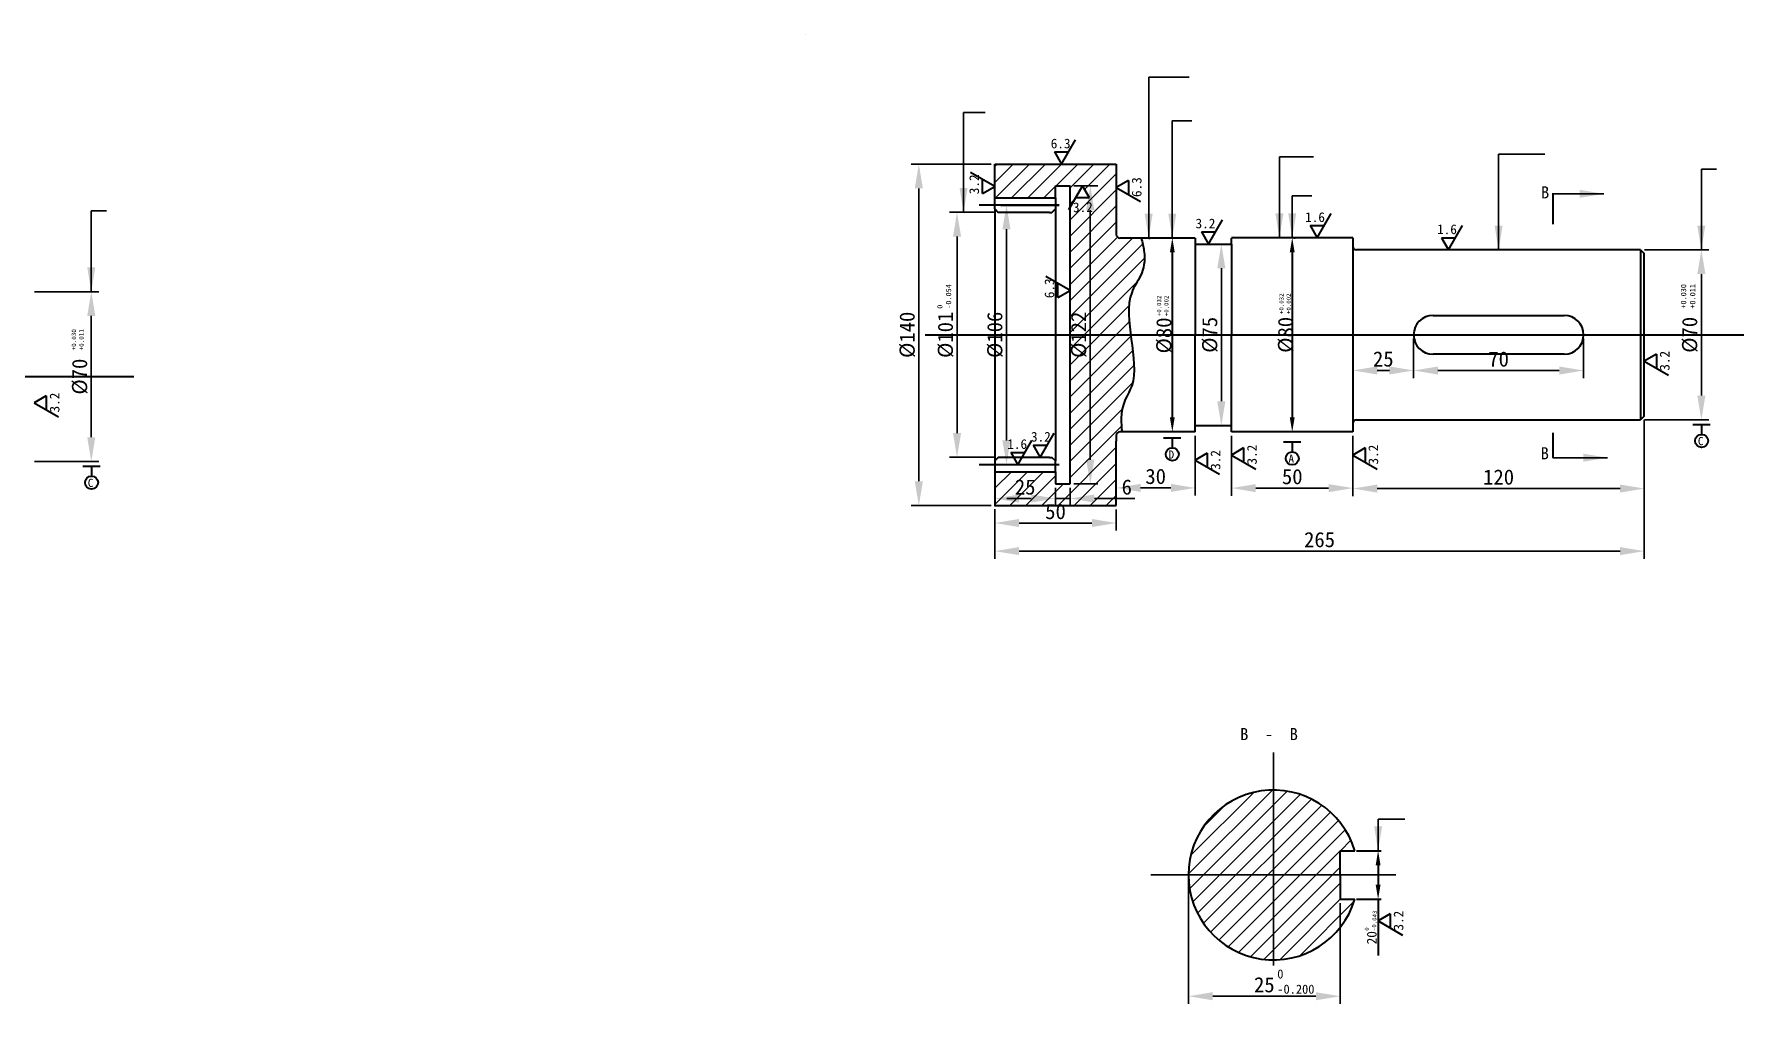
# Model space of a CAD drawing. Header units: millimetres. Extents: x -768 to 1998, y -1210 to -137.
# Drawn here: x 338.1 to 619.7, y -1203.2 to -1043.3 of the extents above; entities that cross this region are included whole.
import ezdxf

# ---------------------------------------------------------------- set-up
doc = ezdxf.new("R2010")
doc.units = ezdxf.units.MM
doc.header["$LTSCALE"] = 0.5
doc.header["$MEASUREMENT"] = 0
doc.layers.add('xi', color=7, linetype='Continuous', lineweight=35)
doc.layers.add('尺寸标注', color=255, linetype='Continuous')
doc.styles.get("Standard").update_dxf_attribs({"font": '', "height": 2.5})
doc.styles.get('Standard').set_extended_font_data('SimSun')
doc.dimstyles.new('DIN', dxfattribs={"dimtxt": 2.5, "dimasz": 4, "dimexe": 1.25, "dimexo": 0.625, "dimtad": 1, "dimdec": 4, "dimdsep": 46, "dimlunit": 6, "dimtxsty": 'Standard', "dimcen": 2.5, "dimadec": 0, "dimazin": 0, "dimtfac": 1, "dimtdec": 4, "dimtmove": 0, "dimatfit": 3, "dimfxl": 1, "dimtvp": 1, "dimtolj": 1, "dimtzin": 0, "dimarcsym": 0})
doc.dimstyles.new('zhijingbiaozhu', dxfattribs={"dimtxt": 4, "dimasz": 4, "dimexe": 1.25, "dimexo": 0.625, "dimtad": 1, "dimtxsty": 'Standard', "dimcen": 2.5, "dimadec": 0, "dimazin": 0, "dimtfac": 1, "dimtmove": 0, "dimatfit": 3, "dimfxl": 1, "dimarcsym": 0})
pattern_1 = [(45, (-1489.91, -192.9074), (-1.3258252, 1.3258252), [])]

# ---------------------------------------------------------------- blocks, each defined once
blk = doc.blocks.new('*D39')
at = {"layer": 'Defpoints', "color": 0, "transparency": 16777216}
for p in [(337.45, -1085.79), (337.45, -1113.79), (347.46, -1113.79)]:
    blk.add_point(p, dxfattribs=at)
at = {"layer": 'xi', "color": 0, "lineweight": -2, "transparency": 16777216}
for p, q in [((338.08, -1085.79), (348.71, -1085.79)), ((347.46, -1089.79), (347.46, -1109.79)), ((338.08, -1113.79), (348.71, -1113.79))]:
    blk.add_line(p, q, dxfattribs=at)
at = {"layer": 'xi', "color": 0, "transparency": 16777216}
for points in [[(346.79, -1089.79), (348.12, -1089.79), (347.46, -1085.79)], [(346.79, -1109.79), (348.12, -1109.79), (347.46, -1113.79)]]:
    blk.add_solid(points, dxfattribs=at)
at = {"layer": 'xi', "color": 0, "transparency": 16777216, "insert": (345.58, -1099.79), "char_height": 2.5, "attachment_point": 5, "rotation": 90}
blk.add_mtext('%%c70', dxfattribs=at)
blk = doc.blocks.new('*D48')
at = {"layer": 'Defpoints', "color": 0, "transparency": 16777216}
for p in [(533.64, -1077.94), (533.64, -1107.86), (533.64, -1107.86)]:
    blk.add_point(p, dxfattribs=at)
at = {"layer": 'xi', "color": 0, "lineweight": -2, "transparency": 16777216}
for p, q in [((533.02, -1077.94), (532.39, -1077.94)), ((533.64, -1081.94), (533.64, -1103.86)), ((533.02, -1107.86), (532.39, -1107.86))]:
    blk.add_line(p, q, dxfattribs=at)
at = {"layer": 'xi', "color": 0, "transparency": 16777216}
for points in [[(532.97, -1081.94), (534.31, -1081.94), (533.64, -1077.94)], [(532.97, -1103.86), (534.31, -1103.86), (533.64, -1107.86)]]:
    blk.add_solid(points, dxfattribs=at)
at = {"layer": 'xi', "color": 0, "transparency": 16777216, "insert": (531.77, -1092.9), "char_height": 2.5, "attachment_point": 5, "rotation": 90}
blk.add_mtext('%%C75', dxfattribs=at)
blk = doc.blocks.new('*D49')
at = {"layer": 'Defpoints', "color": 0, "transparency": 16777216}
for p in [(508.72, -1068.33), (508.72, -1117.48), (512.05, -1117.48)]:
    blk.add_point(p, dxfattribs=at)
at = {"layer": 'xi', "color": 0, "lineweight": -2, "transparency": 16777216}
for p, q in [((509.34, -1068.33), (513.3, -1068.33)), ((512.05, -1072.33), (512.05, -1113.48)), ((509.34, -1117.48), (513.3, -1117.48))]:
    blk.add_line(p, q, dxfattribs=at)
at = {"layer": 'xi', "color": 0, "transparency": 16777216}
for points in [[(511.38, -1072.33), (512.71, -1072.33), (512.05, -1068.33)], [(511.38, -1113.48), (512.71, -1113.48), (512.05, -1117.48)]]:
    blk.add_solid(points, dxfattribs=at)
at = {"layer": 'xi', "color": 0, "transparency": 16777216, "insert": (510.17, -1092.9), "char_height": 2.5, "attachment_point": 5, "rotation": 90}
blk.add_mtext('%%C122', dxfattribs=at)
blk = doc.blocks.new('*D50')
at = {"layer": 'Defpoints', "color": 0, "transparency": 16777216}
for p in [(603.32, -1106.3), (555.32, -1108.9), (603.32, -1118.24)]:
    blk.add_point(p, dxfattribs=at)
at = {"layer": 'xi', "color": 0, "lineweight": -2, "transparency": 16777216}
for p, q in [((603.32, -1106.93), (603.32, -1119.49)), ((555.32, -1109.53), (555.32, -1119.49)), ((559.32, -1118.24), (599.32, -1118.24))]:
    blk.add_line(p, q, dxfattribs=at)
at = {"layer": 'xi', "color": 0, "transparency": 16777216}
for points in [[(559.32, -1117.57), (559.32, -1118.9), (555.32, -1118.24)], [(599.32, -1117.57), (599.32, -1118.9), (603.32, -1118.24)]]:
    blk.add_solid(points, dxfattribs=at)
at = {"layer": 'xi', "color": 0, "transparency": 16777216, "insert": (579.32, -1116.36), "char_height": 2.5, "attachment_point": 5}
blk.add_mtext('\\A1;120', dxfattribs=at)
blk = doc.blocks.new('*D51')
at = {"layer": 'Defpoints', "color": 0, "transparency": 16777216}
for p in [(535.32, -1108.9), (555.32, -1108.9), (555.32, -1118.16)]:
    blk.add_point(p, dxfattribs=at)
at = {"layer": 'xi', "color": 0, "lineweight": -2, "transparency": 16777216}
for p, q in [((535.32, -1109.53), (535.32, -1119.41)), ((555.32, -1109.53), (555.32, -1119.41)), ((539.32, -1118.16), (551.32, -1118.16))]:
    blk.add_line(p, q, dxfattribs=at)
at = {"layer": 'xi', "color": 0, "transparency": 16777216}
for points in [[(539.32, -1117.5), (539.32, -1118.83), (535.32, -1118.16)], [(551.32, -1117.5), (551.32, -1118.83), (555.32, -1118.16)]]:
    blk.add_solid(points, dxfattribs=at)
at = {"layer": 'xi', "color": 0, "transparency": 16777216, "insert": (545.32, -1116.29), "char_height": 2.5, "attachment_point": 5}
blk.add_mtext('\\A1;50', dxfattribs=at)
blk = doc.blocks.new('*D52')
at = {"layer": 'Defpoints', "color": 0, "transparency": 16777216}
for p in [(529.32, -1108.9), (516.32, -1117.73), (516.32, -1118.13)]:
    blk.add_point(p, dxfattribs=at)
at = {"layer": 'xi', "color": 0, "lineweight": -2, "transparency": 16777216}
for p, q in [((529.32, -1109.53), (529.32, -1119.38)), ((525.32, -1118.13), (520.32, -1118.13)), ((516.32, -1118.36), (516.32, -1119.38))]:
    blk.add_line(p, q, dxfattribs=at)
at = {"layer": 'xi', "color": 0, "transparency": 16777216}
for points in [[(520.32, -1117.46), (520.32, -1118.79), (516.32, -1118.13)], [(525.32, -1117.46), (525.32, -1118.79), (529.32, -1118.13)]]:
    blk.add_solid(points, dxfattribs=at)
at = {"layer": 'xi', "color": 0, "transparency": 16777216, "insert": (522.82, -1116.25), "char_height": 2.5, "attachment_point": 5}
blk.add_mtext('\\A1;30', dxfattribs=at)
blk = doc.blocks.new('*D53')
at = {"layer": 'Defpoints', "color": 0, "transparency": 16777216}
for p in [(496.32, -1121.04), (516.32, -1121.08), (516.32, -1123.92)]:
    blk.add_point(p, dxfattribs=at)
at = {"layer": 'xi', "color": 0, "lineweight": -2, "transparency": 16777216}
for p, q in [((496.32, -1121.66), (496.32, -1125.17)), ((516.32, -1121.7), (516.32, -1125.17)), ((500.32, -1123.92), (512.32, -1123.92))]:
    blk.add_line(p, q, dxfattribs=at)
at = {"layer": 'xi', "color": 0, "transparency": 16777216}
for points in [[(500.32, -1123.25), (500.32, -1124.58), (496.32, -1123.92)], [(512.32, -1123.25), (512.32, -1124.58), (516.32, -1123.92)]]:
    blk.add_solid(points, dxfattribs=at)
at = {"layer": 'xi', "color": 0, "transparency": 16777216, "insert": (506.32, -1122.04), "char_height": 2.5, "attachment_point": 5}
blk.add_mtext('\\A1;50', dxfattribs=at)
blk = doc.blocks.new('*D47')
at = {"layer": 'Defpoints', "color": 0, "transparency": 16777216}
for p in [(603.32, -1106.55), (496.32, -1121.04), (603.32, -1128.55)]:
    blk.add_point(p, dxfattribs=at)
at = {"layer": 'xi', "color": 0, "lineweight": -2, "transparency": 16777216}
for p, q in [((603.32, -1107.18), (603.32, -1129.8)), ((496.32, -1121.66), (496.32, -1129.8)), ((500.32, -1128.55), (599.32, -1128.55))]:
    blk.add_line(p, q, dxfattribs=at)
at = {"layer": 'xi', "color": 0, "transparency": 16777216}
for points in [[(500.32, -1127.88), (500.32, -1129.21), (496.32, -1128.55)], [(599.32, -1127.88), (599.32, -1129.21), (603.32, -1128.55)]]:
    blk.add_solid(points, dxfattribs=at)
at = {"layer": 'xi', "color": 0, "transparency": 16777216, "insert": (549.82, -1126.67), "char_height": 2.5, "attachment_point": 5}
blk.add_mtext('\\A1;265', dxfattribs=at)
blk = doc.blocks.new('*D54')
at = {"layer": 'Defpoints', "color": 0, "transparency": 16777216}
for p in [(506.32, -1117.48), (508.72, -1117.48), (508.72, -1119.88)]:
    blk.add_point(p, dxfattribs=at)
at = {"layer": 'xi', "color": 0, "lineweight": -2, "transparency": 16777216}
for p, q in [((506.32, -1118.1), (506.32, -1121.13)), ((508.72, -1118.1), (508.72, -1121.13)), ((502.32, -1119.88), (498.32, -1119.88)), ((506.32, -1119.88), (508.72, -1119.88)), ((512.72, -1119.88), (519.4, -1119.88))]:
    blk.add_line(p, q, dxfattribs=at)
at = {"layer": 'xi', "color": 0, "transparency": 16777216}
for points in [[(502.32, -1119.21), (502.32, -1120.55), (506.32, -1119.88)], [(512.72, -1119.21), (512.72, -1120.55), (508.72, -1119.88)]]:
    blk.add_solid(points, dxfattribs=at)
at = {"layer": 'xi', "color": 0, "transparency": 16777216, "insert": (518.06, -1118), "char_height": 2.5, "attachment_point": 5}
blk.add_mtext('\\A1;6', dxfattribs=at)
blk = doc.blocks.new('*D55')
at = {"layer": 'Defpoints', "color": 0, "transparency": 16777216}
for p in [(528.22, -1181.93), (553.22, -1185.93), (553.22, -1201.91)]:
    blk.add_point(p, dxfattribs=at)
at = {"layer": 'xi', "color": 0, "lineweight": -2, "transparency": 16777216}
for p, q in [((528.22, -1182.55), (528.22, -1203.16)), ((553.22, -1186.55), (553.22, -1203.16)), ((532.22, -1201.91), (549.22, -1201.91))]:
    blk.add_line(p, q, dxfattribs=at)
at = {"layer": 'xi', "color": 0, "transparency": 16777216}
for points in [[(532.22, -1201.24), (532.22, -1202.58), (528.22, -1201.91)], [(549.22, -1201.24), (549.22, -1202.58), (553.22, -1201.91)]]:
    blk.add_solid(points, dxfattribs=at)
at = {"layer": 'xi', "color": 0, "transparency": 16777216, "insert": (540.72, -1200.03), "char_height": 2.5, "attachment_point": 5}
blk.add_mtext('\\A1;25', dxfattribs=at)
blk = doc.blocks.new('*D56')
at = {"layer": 'Defpoints', "color": 0, "transparency": 16777216}
for p in [(496.32, -1115.46), (506.32, -1119.88), (506.32, -1119.88)]:
    blk.add_point(p, dxfattribs=at)
at = {"layer": 'xi', "color": 0, "lineweight": -2, "transparency": 16777216}
for p, q in [((496.32, -1116.08), (496.32, -1121.13)), ((500.32, -1119.88), (502.32, -1119.88)), ((506.32, -1119.25), (506.32, -1118.63))]:
    blk.add_line(p, q, dxfattribs=at)
at = {"layer": 'xi', "color": 0, "transparency": 16777216}
for points in [[(500.32, -1119.21), (500.32, -1120.55), (496.32, -1119.88)], [(502.32, -1119.21), (502.32, -1120.55), (506.32, -1119.88)]]:
    blk.add_solid(points, dxfattribs=at)
at = {"layer": 'xi', "color": 0, "transparency": 16777216, "insert": (501.32, -1118), "char_height": 2.5, "attachment_point": 5}
blk.add_mtext('\\A1;25', dxfattribs=at)
blk = doc.blocks.new('*D57')
at = {"layer": 'Defpoints', "color": 0, "transparency": 16777216}
for p in [(555.32, -1092.9), (565.32, -1092.9), (565.32, -1098.77)]:
    blk.add_point(p, dxfattribs=at)
at = {"layer": 'xi', "color": 0, "lineweight": -2, "transparency": 16777216}
for p, q in [((555.32, -1093.53), (555.32, -1100.02)), ((565.32, -1093.53), (565.32, -1100.02)), ((559.32, -1098.77), (561.32, -1098.77))]:
    blk.add_line(p, q, dxfattribs=at)
at = {"layer": 'xi', "color": 0, "transparency": 16777216}
for points in [[(559.32, -1098.11), (559.32, -1099.44), (555.32, -1098.77)], [(561.32, -1098.11), (561.32, -1099.44), (565.32, -1098.77)]]:
    blk.add_solid(points, dxfattribs=at)
at = {"layer": 'xi', "color": 0, "transparency": 16777216, "insert": (560.32, -1096.9), "char_height": 2.5, "attachment_point": 5}
blk.add_mtext('\\A1;25', dxfattribs=at)
blk = doc.blocks.new('*D58')
at = {"layer": 'Defpoints', "color": 0, "transparency": 16777216}
for p in [(565.32, -1092.9), (593.32, -1092.9), (593.32, -1098.78)]:
    blk.add_point(p, dxfattribs=at)
at = {"layer": 'xi', "color": 0, "lineweight": -2, "transparency": 16777216}
for p, q in [((565.32, -1093.53), (565.32, -1100.03)), ((593.32, -1093.53), (593.32, -1100.03)), ((569.32, -1098.78), (589.32, -1098.78))]:
    blk.add_line(p, q, dxfattribs=at)
at = {"layer": 'xi', "color": 0, "transparency": 16777216}
for points in [[(569.32, -1098.12), (569.32, -1099.45), (565.32, -1098.78)], [(589.32, -1098.12), (589.32, -1099.45), (593.32, -1098.78)]]:
    blk.add_solid(points, dxfattribs=at)
at = {"layer": 'xi', "color": 0, "transparency": 16777216, "insert": (579.32, -1096.91), "char_height": 2.5, "attachment_point": 5}
blk.add_mtext('\\A1;70', dxfattribs=at)
blk = doc.blocks.new('*D59')
at = {"layer": 'Defpoints', "color": 0, "transparency": 16777216}
for p in [(602.72, -1078.9), (602.72, -1106.9), (612.72, -1106.9)]:
    blk.add_point(p, dxfattribs=at)
at = {"layer": 'xi', "color": 0, "lineweight": -2, "transparency": 16777216}
for p, q in [((603.34, -1078.9), (613.97, -1078.9)), ((612.72, -1082.9), (612.72, -1102.9)), ((603.34, -1106.9), (613.97, -1106.9))]:
    blk.add_line(p, q, dxfattribs=at)
at = {"layer": 'xi', "color": 0, "transparency": 16777216}
for points in [[(612.05, -1082.9), (613.39, -1082.9), (612.72, -1078.9)], [(612.05, -1102.9), (613.39, -1102.9), (612.72, -1106.9)]]:
    blk.add_solid(points, dxfattribs=at)
at = {"layer": 'xi', "color": 0, "transparency": 16777216, "insert": (610.84, -1092.9), "char_height": 2.5, "attachment_point": 5, "rotation": 90}
blk.add_mtext('%%c70', dxfattribs=at)
blk = doc.blocks.new('*D60')
at = {"layer": 'Defpoints', "color": 0, "transparency": 16777216}
for p in [(496.86, -1072.71), (490.09, -1113.09), (496.86, -1113.09)]:
    blk.add_point(p, dxfattribs=at)
at = {"layer": 'xi', "color": 0, "lineweight": -2, "transparency": 16777216}
for p, q in [((496.24, -1072.71), (488.84, -1072.71)), ((490.09, -1076.71), (490.09, -1109.09)), ((496.24, -1113.09), (488.84, -1113.09))]:
    blk.add_line(p, q, dxfattribs=at)
at = {"layer": 'xi', "color": 0, "transparency": 16777216}
for points in [[(489.43, -1076.71), (490.76, -1076.71), (490.09, -1072.71)], [(489.43, -1109.09), (490.76, -1109.09), (490.09, -1113.09)]]:
    blk.add_solid(points, dxfattribs=at)
at = {"layer": 'xi', "color": 0, "transparency": 16777216, "insert": (488.22, -1092.9), "char_height": 2.5, "attachment_point": 5, "rotation": 90}
blk.add_mtext('%%c101', dxfattribs=at)
blk = doc.blocks.new('*D61')
at = {"layer": 'Defpoints', "color": 0, "transparency": 16777216}
for p in [(498.24, -1071.5), (498.24, -1114.3), (498.24, -1114.3)]:
    blk.add_point(p, dxfattribs=at)
at = {"layer": 'xi', "color": 0, "lineweight": -2, "transparency": 16777216}
for p, q in [((498.86, -1071.5), (499.49, -1071.5)), ((498.24, -1075.5), (498.24, -1110.3)), ((498.86, -1114.3), (499.49, -1114.3))]:
    blk.add_line(p, q, dxfattribs=at)
at = {"layer": 'xi', "color": 0, "transparency": 16777216}
for points in [[(497.57, -1075.5), (498.9, -1075.5), (498.24, -1071.5)], [(497.57, -1110.3), (498.9, -1110.3), (498.24, -1114.3)]]:
    blk.add_solid(points, dxfattribs=at)
at = {"layer": 'xi', "color": 0, "transparency": 16777216, "insert": (496.36, -1092.9), "char_height": 2.5, "attachment_point": 5, "rotation": 90}
blk.add_mtext('%%c106', dxfattribs=at)
blk = doc.blocks.new('*D62')
at = {"layer": 'Defpoints', "color": 0, "transparency": 16777216}
for p in [(496.32, -1064.77), (483.8, -1121.04), (496.32, -1121.04)]:
    blk.add_point(p, dxfattribs=at)
at = {"layer": 'xi', "color": 0, "lineweight": -2, "transparency": 16777216}
for p, q in [((495.69, -1064.77), (482.55, -1064.77)), ((483.8, -1068.77), (483.8, -1117.04)), ((495.69, -1121.04), (482.55, -1121.04))]:
    blk.add_line(p, q, dxfattribs=at)
at = {"layer": 'xi', "color": 0, "transparency": 16777216}
for points in [[(483.13, -1068.77), (484.47, -1068.77), (483.8, -1064.77)], [(483.13, -1117.04), (484.47, -1117.04), (483.8, -1121.04)]]:
    blk.add_solid(points, dxfattribs=at)
at = {"layer": 'xi', "color": 0, "transparency": 16777216, "insert": (481.92, -1092.9), "char_height": 2.5, "attachment_point": 5, "rotation": 90}
blk.add_mtext('%%c140', dxfattribs=at)

msp = doc.modelspace()

# ---------------------------------------------------------------- hatches: boundary and pattern name
at = {"layer": '尺寸标注'}
h = msp.add_hatch(dxfattribs=at)
h.set_pattern_fill('ANSI31', color=256, scale=15, style=0)
h.set_pattern_definition(pattern_1)
edge = h.paths.add_edge_path()
edge.add_line((516.31602, -1064.76532), (510.31602, -1064.76532))
edge.add_line((510.31602, -1064.76532), (506.31602, -1064.76532))
edge.add_line((506.31602, -1064.76532), (496.31602, -1064.76532))
edge.add_line((496.31602, -1064.76532), (496.31602, -1070.34499))
edge.add_line((496.31602, -1070.34499), (505.31602, -1070.34499))
edge.add_line((505.31602, -1070.34499), (506.31602, -1070.34499))
edge.add_line((506.31602, -1070.34499), (506.31602, -1068.32538))
edge.add_line((506.31602, -1068.32538), (508.71602, -1068.32538))
edge.add_line((508.71602, -1068.32538), (508.71602, -1071.86037))
edge.add_line((508.71602, -1071.86037), (510.75695, -1068.32538))
edge.add_line((510.75695, -1068.32538), (511.91165, -1070.32538))
edge.add_line((511.91165, -1070.32538), (509.60225, -1070.32538))
edge.add_line((509.60225, -1070.32538), (508.71602, -1071.86037))
edge.add_line((508.71602, -1071.86037), (508.71602, -1092.90248))
edge.add_line((508.71602, -1092.90248), (518.70321, -1092.90248))
edge.add_spline(control_points=[(518.70321, -1092.90248), (518.3705, -1090.36461), (517.90002, -1085.29768), (521.71786, -1082.36198), (520.63303, -1077.65871), (520.44089, -1076.94499)], knot_values=[4.722118671, 4.722118671, 4.722118671, 4.722118671, 11.710086754, 18.929238207, 20.23323822, 20.23323822, 20.23323822, 20.23323822], degree=3, periodic=0)
edge.add_line((520.44089, -1076.94499), (516.93559, -1076.94499))
edge.add_arc((516.93559, -1076.34499), 0.6, 180, 270, ccw=False)
edge.add_line((516.33559, -1076.34499), (516.33559, -1075.35419))
edge.add_line((516.33559, -1075.35419), (516.31602, -1064.76532))
edge = h.paths.add_edge_path()
edge.add_spline(control_points=[(519.11174, -1100.33201), (519.13669, -1100.19445), (519.15815, -1100.05468), (519.17639, -1099.91284)], knot_values=[26.989500575, 26.989500575, 26.989500575, 26.989500575, 27.454640779, 27.454640779, 27.454640779, 27.454640779], degree=3, periodic=0)
edge.add_spline(control_points=[(519.17639, -1099.91284), (519.19556, -1099.76367), (519.21117, -1099.61223), (519.2235, -1099.45867)], knot_values=[26.500349784, 26.500349784, 26.500349784, 26.500349784, 26.989500575, 26.989500575, 26.989500575, 26.989500575], degree=3, periodic=0)
edge.add_spline(control_points=[(519.2235, -1099.45867), (519.23603, -1099.30254), (519.24518, -1099.14424), (519.25125, -1098.98395)], knot_values=[26.002997582, 26.002997582, 26.002997582, 26.002997582, 26.500349784, 26.500349784, 26.500349784, 26.500349784], degree=3, periodic=0)
edge.add_spline(control_points=[(519.25125, -1098.98395), (519.26292, -1098.67591), (519.26322, -1098.36054), (519.25435, -1098.03919)], knot_values=[25.047180418, 25.047180418, 25.047180418, 25.047180418, 26.002997582, 26.002997582, 26.002997582, 26.002997582], degree=3, periodic=0)
edge.add_spline(control_points=[(519.25435, -1098.03919), (519.24527, -1097.71012), (519.22657, -1097.37478), (519.20061, -1097.03464)], knot_values=[24.068374532, 24.068374532, 24.068374532, 24.068374532, 25.047180418, 25.047180418, 25.047180418, 25.047180418], degree=3, periodic=0)
edge.add_spline(control_points=[(519.20061, -1097.03464), (519.14969, -1096.36727), (519.07083, -1095.68139), (518.98185, -1094.988)], knot_values=[22.147959121, 22.147959121, 22.147959121, 22.147959121, 24.068374532, 24.068374532, 24.068374532, 24.068374532], degree=3, periodic=0)
edge.add_spline(control_points=[(518.98185, -1094.988), (518.89314, -1094.29666), (518.79437, -1093.59786), (518.70321, -1092.90248)], knot_values=[20.23323822, 20.23323822, 20.23323822, 20.23323822, 22.147959121, 22.147959121, 22.147959121, 22.147959121], degree=3, periodic=0)
edge.add_line((518.70321, -1092.90248), (508.71602, -1092.90248))
edge.add_line((508.71602, -1092.90248), (508.71602, -1117.47957))
edge.add_line((508.71602, -1117.47957), (506.31602, -1117.47957))
edge.add_line((506.31602, -1117.47957), (506.31602, -1115.45996))
edge.add_line((506.31602, -1115.45996), (496.31602, -1115.45996))
edge.add_line((496.31602, -1115.45996), (496.31602, -1121.03964))
edge.add_line((496.31602, -1121.03964), (506.31602, -1121.03964))
edge.add_line((506.31602, -1121.03964), (510.31602, -1121.03964))
edge.add_line((510.31602, -1121.03964), (516.16237, -1121.03964))
edge.add_line((516.16237, -1121.03964), (516.31631, -1120.8857))
edge.add_line((516.31631, -1120.8857), (516.33559, -1110.45076))
edge.add_line((516.33559, -1110.45076), (516.33559, -1109.50248))
edge.add_arc((516.93559, -1109.50248), 0.6, 90, 180, ccw=False)
edge.add_line((516.93559, -1108.90248), (517.27504, -1108.90248))
edge.add_spline(control_points=[(517.27504, -1108.90248), (517.24097, -1108.63983), (517.21239, -1108.37656), (517.19014, -1108.11688)], knot_values=[35.193000579, 35.193000579, 35.193000579, 35.193000579, 35.676123847, 35.676123847, 35.676123847, 35.676123847], degree=3, periodic=0)
edge.add_spline(control_points=[(517.19014, -1108.11688), (517.14924, -1107.63953), (517.12802, -1107.13339), (517.13828, -1106.67266), (517.13931, -1106.6357)], knot_values=[34.226754322, 34.226754322, 34.226754322, 34.226754322, 35.11486721, 35.193000579, 35.193000579, 35.193000579, 35.193000579], degree=3, periodic=0)
edge.add_spline(control_points=[(517.13931, -1106.6357), (517.14565, -1106.40815), (517.15964, -1106.19166), (517.18023, -1105.98505)], knot_values=[33.745762706, 33.745762706, 33.745762706, 33.745762706, 34.226754322, 34.226754322, 34.226754322, 34.226754322], degree=3, periodic=0)
edge.add_spline(control_points=[(517.18023, -1105.98505), (517.20086, -1105.7781), (517.22812, -1105.58107), (517.26099, -1105.39277)], knot_values=[33.263980383, 33.263980383, 33.263980383, 33.263980383, 33.745762706, 33.745762706, 33.745762706, 33.745762706], degree=3, periodic=0)
edge.add_spline(control_points=[(517.26099, -1105.39277), (517.32703, -1105.01447), (517.4157, -1104.67141), (517.51867, -1104.354)], knot_values=[32.296066864, 32.296066864, 32.296066864, 32.296066864, 33.263980383, 33.263980383, 33.263980383, 33.263980383], degree=3, periodic=0)
edge.add_spline(control_points=[(517.51867, -1104.354), (517.57072, -1104.19359), (517.62641, -1104.03972), (517.68469, -1103.89116)], knot_values=[31.806886442, 31.806886442, 31.806886442, 31.806886442, 32.296066864, 32.296066864, 32.296066864, 32.296066864], degree=3, periodic=0)
edge.add_spline(control_points=[(517.68469, -1103.89116), (517.79919, -1103.59927), (517.92366, -1103.32788), (518.04992, -1103.0676)], knot_values=[30.84568628, 30.84568628, 30.84568628, 30.84568628, 31.806886442, 31.806886442, 31.806886442, 31.806886442], degree=3, periodic=0)
edge.add_spline(control_points=[(518.04992, -1103.0676), (518.24037, -1102.675), (518.43491, -1102.30767), (518.60556, -1101.93337)], knot_values=[29.395837048, 29.395837048, 29.395837048, 29.395837048, 30.84568628, 30.84568628, 30.84568628, 30.84568628], degree=3, periodic=0)
edge.add_spline(control_points=[(518.60556, -1101.93337), (518.70224, -1101.72132), (518.80698, -1101.46915), (518.89405, -1101.20575), (518.90674, -1101.16595)], knot_values=[28.429277923, 28.429277923, 28.429277923, 28.429277923, 29.25067402, 29.395837048, 29.395837048, 29.395837048, 29.395837048], degree=3, periodic=0)
edge.add_spline(control_points=[(518.90674, -1101.16595), (518.94822, -1101.03581), (518.98551, -1100.90301), (519.0189, -1100.76772)], knot_values=[27.954680931, 27.954680931, 27.954680931, 27.954680931, 28.429277923, 28.429277923, 28.429277923, 28.429277923], degree=3, periodic=0)
edge.add_spline(control_points=[(519.0189, -1100.76772), (519.05408, -1100.62518), (519.08493, -1100.47988), (519.11174, -1100.33201)], knot_values=[27.454640779, 27.454640779, 27.454640779, 27.454640779, 27.954680931, 27.954680931, 27.954680931, 27.954680931], degree=3, periodic=0)
h.paths.add_polyline_path([(508.82171, -1073.08986), (513.01194, -1073.00362), (512.96393, -1070.67078), (508.77371, -1070.75702)], flags=24)
h.paths.add_polyline_path([(507.67287, -1097.74414), (507.67287, -1088.06081), (512.17287, -1088.06081), (512.17287, -1097.74414)], flags=9)
h.paths.add_polyline_path([(503.66599, -1119.54159), (508.96599, -1119.54159), (508.96599, -1124.04159), (503.66599, -1124.04159)], flags=9)
h.paths.add_polyline_path([(498.67436, -1115.50342), (503.95769, -1115.50342), (503.95769, -1120.00342), (498.67436, -1120.00342)], flags=24)
h = msp.add_hatch(dxfattribs=at)
h.set_pattern_fill('ANSI31', color=256, scale=15, style=0)
h.set_pattern_definition(pattern_1)
h.paths.add_polyline_path([(542.21691, -1167.92545, 0.414213562), (528.21691, -1181.92545), (542.21691, -1181.92545)])
h.paths.add_polyline_path([(542.21691, -1181.92545), (553.21691, -1181.92545), (553.21691, -1177.92545), (555.63331, -1177.92545, 0.331679267), (542.21691, -1167.92545)])
h.paths.add_polyline_path([(542.21691, -1195.92545, 0.331679267), (555.63331, -1185.92545), (553.21691, -1185.92545), (553.21691, -1181.92545), (542.21691, -1181.92545)])
h.paths.add_polyline_path([(542.21691, -1195.92545), (542.21691, -1181.92545), (528.21691, -1181.92545, 0.414213562)])

# ---------------------------------------------------------------- linework, layer by layer
at = {"color": 0, "linetype": 'ByBlock', "lineweight": 30}
msp.add_line((465.19209, -1043.34909), (465.19209, -1043.34909), dxfattribs=at)
at = {"layer": 'xi'}
for p, q in [((507.30378, -1064.76532), (509.61319, -1060.76532)), ((506.14908, -1062.76532), (508.45848, -1062.76532)), ((506.14908, -1062.76532), (507.30378, -1064.76532)), ((496.31602, -1068.45997), (492.31602, -1066.15057)), ((494.31602, -1069.61467), (494.31602, -1067.30527)), ((510.31602, -1064.76532), (516.31602, -1064.76532)), ((516.31602, -1064.76532), (516.33559, -1075.35419)), ((518.32741, -1067.46193), (516.32741, -1068.61663)), ((518.32741, -1067.46193), (518.32741, -1069.77133)), ((494.31602, -1069.61467), (496.31602, -1068.45997)), ((506.31602, -1068.32538), (508.71602, -1068.32538)), ((510.75695, -1068.32538), (508.44755, -1072.32538)), ((508.71602, -1117.47957), (508.71602, -1068.32538)), ((511.91165, -1070.32538), (510.75695, -1068.32538)), ((516.32741, -1068.61663), (520.32741, -1070.92603)), ((588.24458, -1069.57917), (588.24458, -1074.68254)), ((506.91602, -1071.50248), (493.72725, -1071.50248)), ((496.31602, -1072.15463), (496.86403, -1072.71239)), ((496.31602, -1072.15463), (496.31602, -1113.63964)), ((505.31602, -1072.71239), (496.86403, -1072.71239)), ((505.70888, -1072.71239), (506.31602, -1072.11239)), ((506.31602, -1072.11239), (506.31602, -1113.69163)), ((511.91165, -1070.32538), (509.60225, -1070.32538)), ((549.41676, -1076.90248), (551.72616, -1072.90248)), ((516.33559, -1075.35419), (516.33559, -1076.34499)), ((530.38924, -1075.94499), (532.69864, -1075.94499)), ((530.38924, -1075.94499), (531.54394, -1077.94499)), ((531.54394, -1077.94499), (533.85334, -1073.94499)), ((548.26206, -1074.90248), (550.57146, -1074.90248)), ((548.26206, -1074.90248), (549.41676, -1076.90248)), ((571.07801, -1078.90247), (573.38741, -1074.90247)), ((529.31602, -1076.94499), (516.93559, -1076.94499)), ((521.66594, -1076.94499), (521.91594, -1076.94499)), ((555.31602, -1076.90248), (535.31602, -1076.90248)), ((545.56602, -1076.90248), (545.81602, -1076.90248)), ((555.31602, -1076.90248), (555.31602, -1108.90248)), ((569.92331, -1076.90247), (572.23271, -1076.90247)), ((569.92331, -1076.90247), (571.07801, -1078.90247)), ((525.56004, -1079.32374), (525.56004, -1106.48122)), ((545.31602, -1079.30248), (545.31602, -1106.50248)), ((602.71602, -1078.90247), (603.31602, -1079.50247)), ((508.71544, -1085.59242), (504.71544, -1083.28302)), ((506.71544, -1086.74712), (506.71544, -1084.43772)), ((506.71544, -1086.74712), (508.71544, -1085.59242)), ((605.31602, -1096.0838), (603.31602, -1097.2385)), ((603.31602, -1097.2385), (607.31602, -1099.5479)), ((605.31602, -1096.0838), (605.31602, -1098.3932)), ((340.05239, -1102.97032), (338.05239, -1104.12502)), ((340.05239, -1102.97032), (340.05239, -1105.27972)), ((338.05239, -1104.12502), (342.05239, -1106.43442)), ((603.31602, -1106.30247), (602.71602, -1106.90247)), ((503.76727, -1113.09256), (506.07667, -1109.09256)), ((516.33559, -1109.50248), (516.33559, -1110.45076)), ((529.31602, -1108.90248), (516.93559, -1108.90248)), ((521.16594, -1108.90248), (520.91594, -1108.90248)), ((555.31602, -1108.90248), (535.31602, -1108.90248)), ((545.06602, -1108.90248), (544.81602, -1108.90248)), ((588.24458, -1109.04121), (588.24458, -1113.15045)), ((611.32259, -1107.66147), (614.19915, -1107.66147)), ((612.76087, -1107.66147), (612.76087, -1109.30379)), ((498.93161, -1112.30248), (501.24101, -1112.30248)), ((498.93161, -1112.30248), (500.08631, -1114.30248)), ((500.08631, -1114.30248), (502.39572, -1110.30248)), ((502.61257, -1111.09256), (504.92197, -1111.09256)), ((502.61257, -1111.09256), (503.76727, -1113.09256)), ((516.31602, -1121.03964), (516.33559, -1110.45076)), ((524.11237, -1109.88038), (526.98893, -1109.88038)), ((525.55065, -1109.88038), (525.55065, -1111.52271)), ((531.31602, -1112.42521), (529.31602, -1113.57991)), ((531.31602, -1112.42521), (531.31602, -1114.73461)), ((537.31602, -1111.5512), (535.31602, -1112.7059)), ((537.31602, -1111.5512), (537.31602, -1113.8606)), ((543.87147, -1110.54734), (546.74803, -1110.54734)), ((545.30975, -1110.54734), (545.30975, -1112.18966)), ((557.31602, -1111.5512), (555.31602, -1112.7059)), ((557.31602, -1111.5512), (557.31602, -1113.8606)), ((346.05896, -1114.54799), (348.93552, -1114.54799)), ((347.49724, -1114.54799), (347.49724, -1116.19032)), ((506.91604, -1114.30248), (493.72727, -1114.30249)), ((496.8631, -1113.09256), (496.31602, -1113.63964)), ((505.31602, -1113.09256), (496.8631, -1113.09256)), ((506.31602, -1113.69163), (505.71602, -1113.09256)), ((529.31602, -1113.57991), (533.31602, -1115.88931)), ((535.31602, -1112.7059), (539.31602, -1115.0153)), ((555.31602, -1112.7059), (559.31602, -1115.0153)), ((506.31602, -1117.47957), (508.71602, -1117.47957)), ((516.16237, -1121.03964), (516.31631, -1120.8857)), ((510.31602, -1121.03964), (516.31602, -1121.03964)), ((553.21691, -1181.92545), (553.21691, -1177.92545)), ((553.21691, -1177.92545), (555.63331, -1177.92545)), ((555.88331, -1177.92545), (559.96893, -1177.92545)), ((553.21691, -1181.92545), (553.21691, -1185.92545)), ((559.46893, -1180.32545), (559.46893, -1183.52545)), ((553.21691, -1185.92545), (555.63331, -1185.92545)), ((555.88331, -1185.92545), (559.96893, -1185.92545)), ((559.46893, -1185.92545), (559.46893, -1191.81723)), ((561.46893, -1188.35313), (559.46893, -1189.50783)), ((561.46893, -1188.35313), (561.46893, -1190.66253)), ((559.46893, -1189.50783), (563.46893, -1191.81723)), ((559.46893, -1191.81723), (559.46893, -1195.2083))]:
    msp.add_line(p, q, dxfattribs=at)
at = {"layer": 'xi', "color": 0}
for p, q in [((496.31602, -1072.15463), (496.31602, -1064.76532)), ((496.31602, -1064.76532), (506.31602, -1064.76532)), ((506.31602, -1064.76532), (510.31602, -1064.76532)), ((506.31602, -1070.34499), (506.31602, -1068.32538)), ((496.31602, -1070.34499), (505.31602, -1070.34499)), ((505.31602, -1070.34499), (506.31602, -1070.34499)), ((505.31602, -1072.71239), (505.70888, -1072.71239)), ((506.31602, -1070.34499), (506.31602, -1072.11239)), ((529.31602, -1076.94499), (529.31602, -1092.90248)), ((529.31602, -1076.94499), (529.31602, -1077.94499)), ((529.31602, -1077.94499), (535.31602, -1077.94499)), ((535.31602, -1077.94499), (535.31602, -1076.94499)), ((535.31602, -1077.94499), (535.31602, -1092.90248)), ((602.71602, -1078.90247), (555.91602, -1078.90247)), ((602.71602, -1078.90247), (602.71602, -1106.90247)), ((603.31602, -1106.30247), (603.31602, -1079.50247)), ((568.51602, -1089.70248), (590.11602, -1089.70248)), ((529.31602, -1108.90248), (529.31602, -1092.90247)), ((535.31602, -1108.90248), (535.31602, -1092.90247)), ((590.11602, -1096.10248), (568.51602, -1096.10248)), ((555.91602, -1106.90247), (602.71602, -1106.90247)), ((529.31602, -1107.85995), (535.31602, -1107.85995)), ((496.31602, -1113.63964), (496.31602, -1121.03964)), ((505.31602, -1113.09256), (505.71602, -1113.09256)), ((506.31602, -1115.45996), (506.31602, -1113.69163)), ((496.31602, -1115.45996), (506.31602, -1115.45996)), ((506.31602, -1115.45996), (506.31602, -1117.47957)), ((496.31602, -1121.03964), (506.31602, -1121.03964)), ((506.31602, -1121.03964), (510.31602, -1121.03964))]:
    msp.add_line(p, q, dxfattribs=at)
at = {"layer": 'xi', "color": 1}
for p, q in [((497.31602, -1071.50248), (506.91602, -1071.50248)), ((484.81991, -1092.90248), (619.71602, -1092.90248)), ((219.55628, -1099.789), (354.45239, -1099.789))]:
    msp.add_line(p, q, dxfattribs=at)
at = {"layer": 'xi'}
for centre in [(612.76087, -1110.37368), (525.55065, -1112.5926), (545.30975, -1113.25955), (347.49724, -1117.2602)]:
    msp.add_circle(centre, 1.06989, dxfattribs=at)
for centre, radius, start, end in [((516.93559, -1076.34499), 0.6, 180, 270), ((555.91602, -1078.30247), 0.6, 180, 270), ((555.91602, -1107.50247), 0.6, 90, 180), ((516.93559, -1109.50248), 0.6, 90, 180), ((542.21691, -1181.92545), 14, 16.6015496, 343.3984504)]:
    msp.add_arc(centre, radius, start, end, dxfattribs=at)
at = {"layer": 'xi', "color": 0}
for centre, start, end in [((568.51602, -1092.90248), 90, 270), ((590.11602, -1092.90248), 270, 90)]:
    msp.add_arc(centre, 3.2, start, end, dxfattribs=at)
at = {"layer": 'xi'}
msp.add_open_spline([(520.44089, -1076.94499), (520.63303, -1077.65871), (521.71786, -1082.36198), (515.84696, -1086.87636), (521.4198, -1099.74097), (516.90667, -1104.27016), (517.17833, -1108.15702), (517.27504, -1108.90248)], degree=3, knots=[4.722118671, 4.722118671, 4.722118671, 4.722118671, 6.026118684, 13.245270137, 28.574440951, 34.304887691, 35.676123847, 35.676123847, 35.676123847, 35.676123847], dxfattribs=at)
for points in [[(525.16004, -1079.32374), (525.96004, -1079.32374), (525.56004, -1076.92374)], [(544.91602, -1079.30248), (545.71602, -1079.30248), (545.31602, -1076.90248)], [(525.16004, -1106.48122), (525.96004, -1106.48122), (525.56004, -1108.88122)], [(544.91602, -1106.50248), (545.71602, -1106.50248), (545.31602, -1108.90248)], [(559.06893, -1180.32545), (559.86893, -1180.32545), (559.46893, -1177.92545)], [(559.06893, -1183.52545), (559.86893, -1183.52545), (559.46893, -1185.92545)]]:
    msp.add_solid(points, dxfattribs=at)
at = {"layer": '尺寸标注'}
for p, q in [((542.21691, -1161.73768), (542.21691, -1196.82029)), ((522.02913, -1181.92545), (562.40468, -1181.92545))]:
    msp.add_line(p, q, dxfattribs=at)

# ---------------------------------------------------------------- texts
at = {"layer": 'xi', "char_height": 2}
for s, insert, width, attachment_point in [('B', (586.29496, -1068.41994), 4.5867179, 1), ('B', (586.23714, -1111.42255), 2.9455461, 1), ('          B  -  B', (523.12288, -1158.70396), 30.6795721, 4)]:
    msp.add_mtext(s, dxfattribs=dict(at, insert=insert, width=width, attachment_point=attachment_point))
at = {"layer": 'xi', "attachment_point": 1}
for s, insert, char_height, width, rotation in [('0\\P-0.054', (486.82291, -1088.60132), 0.864, 64.608477, 90), ('+0.032\\P+0.002', (523.01772, -1089.82096), 0.72, 14.8376579, 90), ('+0.032\\P+0.002', (543.17023, -1089.46525), 0.72, 14.8376579, 90), ('+0.030\\P+0.011', (609.32986, -1088.57446), 0.9, 121.5871355, 90), ('+0.030\\P+0.011', (344.20464, -1095.47532), 0.75, 101.322613, 90), ('0\\P-0.043', (557.21506, -1191.09795), 0.72, 15.2734648, 87.4530376)]:
    msp.add_mtext(s, dxfattribs=dict(at, insert=insert, char_height=char_height, width=width, rotation=rotation))
at = {"layer": 'xi', "attachment_point": 5, "rotation": 90}
for s, insert, char_height in [('%%C80', (524.2132, -1093.00504), 2.5), ('%%C80', (544.26602, -1092.90248), 2.5), ('\\A1;20', (558.4287, -1192.26554), 1.6)]:
    msp.add_mtext(s, dxfattribs=dict(at, insert=insert, char_height=char_height))
at = {"layer": 'xi'}
for tag, p, height in [('6.3', (505.53123, -1062.16591), 1.6), ('1.6', (547.44113, -1074.30307), 1.6), ('3.2', (529.38715, -1075.34559), 1.6), ('1.6', (569.17884, -1076.30307), 1.6), ('3.2', (502.27638, -1110.49315), 1.6), ('C', (612.14607, -1111.0906), 1.35), ('1.6', (498.37492, -1111.70308), 1.6), ('D', (524.93585, -1113.30951), 1.35), ('A', (544.69495, -1113.97646), 1.35), ('C', (346.88244, -1117.97712), 1.35)]:
    msp.add_attdef(tag, p, '', height=height, dxfattribs=at)
for tag, p, rotation in [('3.2', (493.71662, -1069.73036), 90), ('6.3', (520.4851, -1070.19295), 90), ('3.2', (509.20252, -1072.69305), 1.178951), ('6.3', (506.11604, -1086.86281), 90), ('3.2', (607.47372, -1098.81482), 90), ('3.2', (342.21009, -1105.70134), 90), ('3.2', (533.47372, -1115.15623), 90), ('3.2', (539.47372, -1114.28222), 90), ('3.2', (559.47372, -1114.28222), 90), ('3.2', (563.62663, -1191.08415), 90)]:
    msp.add_attdef(tag, p, '', height=1.6, rotation=rotation, dxfattribs=at)
at = {"layer": '尺寸标注', "insert": (542.85634, -1197.49023), "char_height": 1.5, "width": 7.3196496, "attachment_point": 1}
msp.add_mtext('0\\P-0.200', dxfattribs=at)

# ---------------------------------------------------------------- dimensions: what is measured, and where the dimension line sits
at = {"layer": 'xi'}
for base, p1, p2, text, picture, middle in [((483.79989, -1121.03964), (496.31602, -1064.76532), (496.31602, -1121.03964), '%%c140', '*D62', (481.92489, -1092.90248)), ((512.04787, -1117.47957), (508.71602, -1068.32538), (508.71602, -1117.47957), '%%C122', '*D49', (510.17287, -1092.90248)), ((490.09306, -1113.09256), (496.86403, -1072.71239), (496.86403, -1113.09256), '%%c101', '*D60', (488.21806, -1092.90248)), ((498.23518, -1114.30248), (498.23518, -1071.50248), (498.23518, -1114.30248), '%%c106', '*D61', (496.36018, -1092.90248)), ((533.64126, -1107.85995), (533.64126, -1077.94499), (533.64126, -1107.85995), '%%C75', '*D48', (531.76626, -1092.90247)), ((612.71896, -1106.90247), (602.71602, -1078.90247), (602.71602, -1106.90247), '%%c70', '*D59', (610.84396, -1092.90247)), ((347.45533, -1113.78899), (337.45239, -1085.78899), (337.45239, -1113.78899), '%%c70', '*D39', (345.58033, -1099.78899))]:
    dim = msp.add_linear_dim(base=base, p1=p1, p2=p2, angle=90, text=text, dimstyle='zhijingbiaozhu', override={"dimpost": '%%c<>'}, dxfattribs=at)
    dim.commit()
    dim.dimension.update_dxf_attribs({"geometry": picture, "text_midpoint": middle})
for base, p1, p2, text, picture, middle in [((565.31602, -1098.7741), (555.31602, -1092.90248), (565.31602, -1092.90248), '25', '*D57', (560.31602, -1096.8991)), ((593.31602, -1098.78236), (565.31602, -1092.90248), (593.31602, -1092.90248), '70', '*D58', (579.31602, -1096.90736)), ((603.31602, -1128.54764), (496.31602, -1121.03964), (603.31602, -1106.55247), '265', '*D47', (549.81602, -1126.67264)), ((603.31602, -1118.23762), (555.31602, -1108.90248), (603.31602, -1106.30247), '120', '*D50', (579.31602, -1116.36262)), ((516.32213, -1118.12642), (529.31602, -1108.90248), (516.32213, -1117.73238), '30', '*D52', (522.81908, -1116.25142)), ((555.31602, -1118.16175), (535.31602, -1108.90248), (555.31602, -1108.90248), '50', '*D51', (545.31602, -1116.28675)), ((506.31602, -1119.87842), (496.31602, -1115.45996), (506.31602, -1119.87842), '25', '*D56', (501.31602, -1118.00342)), ((508.71602, -1119.87842), (506.31602, -1117.47957), (508.71602, -1117.47957), '6', '*D54', (518.0563, -1118.00342)), ((516.31596, -1123.91659), (496.31602, -1121.03964), (516.31596, -1121.07659), '50', '*D53', (506.31599, -1122.04159))]:
    dim = msp.add_linear_dim(base=base, p1=p1, p2=p2, text=text, dimstyle='DIN', dxfattribs=at)
    dim.commit()
    dim.dimension.update_dxf_attribs({"geometry": picture, "text_midpoint": middle})
dim = msp.add_linear_dim(base=(553.21691, -1201.90836), p1=(528.21691, -1181.92545), p2=(553.21691, -1185.92545), dimstyle='DIN', dxfattribs=at)
dim.commit()
dim.dimension.update_dxf_attribs({"geometry": '*D55', "text_midpoint": (540.71691, -1200.03336)})

# ---------------------------------------------------------------- leaders
for points, dimstyle in [([(521.66594, -1076.94499), (521.66594, -1050.42568), (528.32859, -1050.42568)], 'DIN'), ([(491.16721, -1072.71239), (491.16721, -1056.28301), (494.72627, -1056.28301)], 'zhijingbiaozhu'), ([(525.56004, -1076.92374), (525.56004, -1057.65639), (528.76852, -1057.65639)], 'DIN'), ([(543.20691, -1076.90248), (543.20691, -1063.5484), (548.84862, -1063.5484)], 'zhijingbiaozhu'), ([(579.31602, -1078.90247), (579.31602, -1063.10316), (586.92531, -1063.10316)], 'zhijingbiaozhu'), ([(612.71896, -1078.90247), (612.71896, -1065.59183), (615.23466, -1065.59183)], 'DIN'), ([(545.31602, -1076.90248), (545.31602, -1070.01267), (548.54587, -1070.01267)], 'zhijingbiaozhu'), ([(596.6766, -1069.66322), (588.24458, -1069.66322)], 'DIN'), ([(347.45533, -1085.78899), (347.45533, -1072.47835), (349.97103, -1072.47835)], 'DIN'), ([(597.27991, -1113.15045), (588.24458, -1113.15045)], 'DIN'), ([(559.46893, -1177.92545), (559.46893, -1172.71852), (563.88412, -1172.71852)], 'DIN')]:
    msp.add_leader(points, dimstyle=dimstyle, override={"dimgap": 0.625, "dimtad": 0}, dxfattribs=at)

doc.saveas('drawing.dxf')
